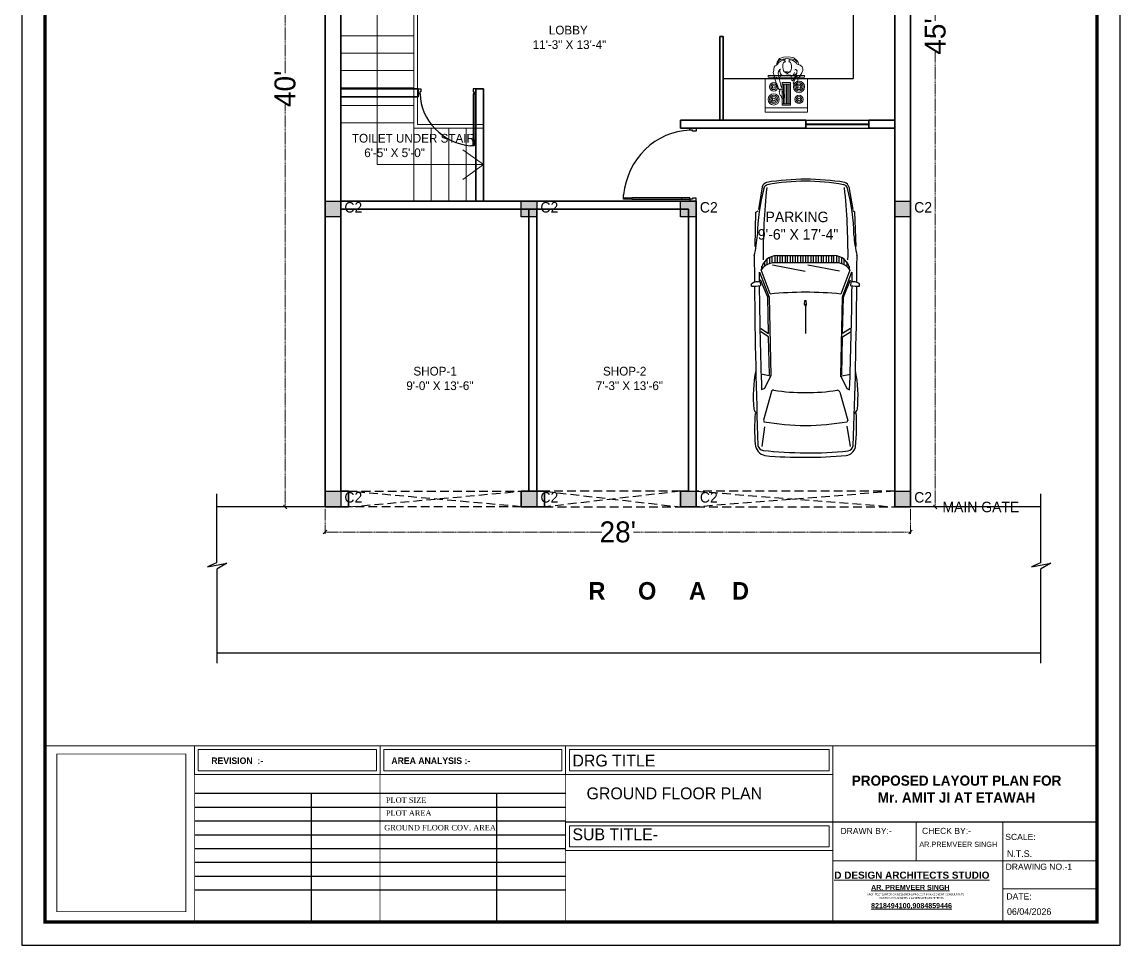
# Model space of a CAD drawing. Header units: millimetres. Extents: x -6808 to 215771, y -89660 to -16303.
# Drawn here: x 93281 to 93911, y -54573 to -54043 of the extents above; entities that cross this region are included whole.
import ezdxf

# ---------------------------------------------------------------- set-up
doc = ezdxf.new("R2010")
doc.units = ezdxf.units.MM
doc.header["$PDMODE"] = 35
doc.linetypes.add('ACAD_ISO10W100', pattern=[18, 12, -3, 0, -3])
doc.linetypes.add('DASHED', pattern=[0.75, 0.5, -0.25])
doc.layers.get('0').update_dxf_attribs({"color": 8})
for name, color, linetype, lineweight in [('_Furniture', 253, 'Continuous', 18), ('col.center', 5, 'ACAD_ISO10W100', 15), ('column', 5, 'Continuous', 30), ('dim2', 6, 'Continuous', 20), ('FIXture', 132, 'Continuous', 13), ('FORMAT LAAYER', 250, 'Continuous', 13), ('FURNITURE 2', 33, 'Continuous', 25), ('furnitures', 12, 'Continuous', 13), ('STAIR', 252, 'Continuous', 15), ('text', 7, 'Continuous', 25), ('wall', 7, 'Continuous', 35)]:
    doc.layers.add(name, color=color, linetype=linetype, lineweight=lineweight)
for name, color, linetype in [('CAR', 252, 'Continuous'), ('FORMAT', 7, 'Continuous'), ('NET 01', 8, 'Continuous'), ('WIN', 5, 'Continuous')]:
    doc.layers.add(name, color=color, linetype=linetype)
doc.styles.add('cdim', font='arial.ttf')
doc.styles.add('HYPERMARTBORA0$0$SANSSERIFBOLD', font='sasb____.pfb', dxfattribs={"height": 0.2})
doc.styles.add('SAJ', font='eurr____.ttf')
doc.styles.add('working', font='swissl.ttf')
doc.dimstyles.new('SAJ', dxfattribs={"dimtxt": 5, "dimasz": 2, "dimexe": 1, "dimexo": 1, "dimgap": 0.09375, "dimtad": 0, "dimdec": 1, "dimzin": 0, "dimdsep": 46, "dimlunit": 4, "dimtxsty": 'SAJ', "dimblk": 'OBLIQUE', "dimcen": 0.125, "dimdle": 0.375, "dimadec": 0, "dimazin": 0, "dimtfac": 1, "dimtdec": 1, "dimtofl": 0, "dimtmove": 0, "dimatfit": 3, "dimldrblk": 'OBLIQUE', "dimfxl": 1, "dimtolj": 1, "dimtzin": 0, "dimlwd": 5, "dimlwe": 5, "dimarcsym": 1})

# ---------------------------------------------------------------- blocks, each defined once
blk = doc.blocks.new('_Oblique')
at = {"color": 0, "linetype": 'ByBlock', "lineweight": -2}
blk.add_line((-0.5, -0.5), (0.5, 0.5), dxfattribs=at)
blk = doc.blocks.new('*D2164')
at = {"layer": 'Defpoints', "color": 0, "transparency": 16777216}
for p in [(93454.59, -53841.1), (93431.66, -54321.1), (93454.59, -54321.1)]:
    blk.add_point(p, dxfattribs=at)
at = {"layer": 'dim2', "color": 0, "linetype": 'DASHED', "lineweight": 5, "transparency": 16777216}
for p, q in [((93453.59, -53841.1), (93430.66, -53841.1)), ((93431.66, -53840.72), (93431.66, -54072.13)), ((93431.66, -54321.47), (93431.66, -54090.07)), ((93453.59, -54321.1), (93430.66, -54321.1))]:
    blk.add_line(p, q, dxfattribs=at)
at = {"layer": 'dim2', "color": 0, "lineweight": 5, "transparency": 16777216, "xscale": 2, "yscale": 2, "zscale": 2}
for p, rotation in [((93431.66, -53841.1), 90), ((93431.66, -54321.1), 270)]:
    blk.add_blockref('_Oblique', p, dxfattribs=dict(at, rotation=rotation))
at = {"layer": 'dim2', "color": 0, "transparency": 16777216, "insert": (93431.66, -54081.1), "char_height": 12, "attachment_point": 5, "rotation": 90, "style": 'SAJ'}
blk.add_mtext("\\A1;40'", dxfattribs=at)
blk = doc.blocks.new('*D2162')
at = {"layer": 'Defpoints', "color": 0, "transparency": 16777216}
for p in [(93790.59, -53781.1), (93804.78, -53781.1), (93790.59, -54321.1)]:
    blk.add_point(p, dxfattribs=at)
at = {"layer": 'dim2', "color": 0, "linetype": 'DASHED', "lineweight": 5, "transparency": 16777216}
for p, q in [((93791.59, -53781.1), (93805.78, -53781.1)), ((93804.78, -53780.72), (93804.78, -54042.13)), ((93804.78, -54321.47), (93804.78, -54060.07)), ((93791.59, -54321.1), (93805.78, -54321.1))]:
    blk.add_line(p, q, dxfattribs=at)
at = {"layer": 'dim2', "color": 0, "lineweight": 5, "transparency": 16777216, "xscale": 2, "yscale": 2, "zscale": 2}
for p, rotation in [((93804.78, -53781.1), 90), ((93804.78, -54321.1), 270)]:
    blk.add_blockref('_Oblique', p, dxfattribs=dict(at, rotation=rotation))
at = {"layer": 'dim2', "color": 0, "transparency": 16777216, "insert": (93804.78, -54051.1), "char_height": 12, "attachment_point": 5, "rotation": 90, "style": 'SAJ'}
blk.add_mtext("\\A1;45'", dxfattribs=at)
blk = doc.blocks.new('QEWFWE')
at = {"layer": 'NET 01'}
for p, q in [((238503.45, 15011.85), (238503.45, 15015.77)), ((238503.45, 15015.77), (238505.41, 15015.77)), ((238503.98, 15015.77), (238503.98, 15011.85)), ((238503.98, 15011.85), (238503.45, 15011.85)), ((238503.45, 15011.85), (238503.45, 14988.32)), ((238503.98, 14988.32), (238503.98, 15011.85)), ((238503.45, 14988.32), (238503.45, 14984.4)), ((238503.98, 14988.32), (238503.45, 14988.32)), ((238503.98, 14984.4), (238503.98, 14988.32)), ((238503.45, 14984.4), (238503.98, 14984.4))]:
    blk.add_line(p, q, dxfattribs=at)
for points in [[(238503.45, 14984.4), (238502.4, 14984.4), (238502.4, 14981.4), (238503.9, 14981.4), (238503.9, 14982.9), (238503.9, 14983.2), (238503.45, 14983.2)], [(238536.02, 14984.4), (238537.07, 14984.4), (238537.07, 14981.4), (238535.57, 14981.4), (238535.57, 14982.9), (238535.57, 14983.2), (238536.02, 14983.2)]]:
    blk.add_lwpolyline(points, close=True, dxfattribs=at)
blk.add_ellipse((238504.18, 14985.62), major_axis=(-29.27, 13.54), ratio=0.925766, start_param=-2.718612, end_param=-1.204625, dxfattribs=at)
blk = doc.blocks.new('A$C35EA12FA')
at = {"layer": 'furnitures', "ltscale": 1.4}
for p, q in [((1.77, 17.83), (1.05, 17.51)), ((2, 19.51), (1.64, 17.65)), ((2.45, 18.51), (1.77, 17.83)), ((3.32, 21.47), (2, 19.51)), ((2, 18.33), (2.36, 19.38)), ((2.36, 19.38), (2.77, 20.24)), ((2.59, 18.92), (2.45, 18.51)), ((3.23, 19.47), (2.59, 18.92)), ((2.77, 20.24), (3.86, 20.88)), ((4.18, 20.24), (3.23, 19.47)), ((5.45, 22.2), (3.32, 21.47)), ((3.86, 20.88), (5.27, 21.01)), ((5.18, 20.56), (4.18, 20.24)), ((5.18, 18.37), (5.14, 16.92)), ((6.23, 20.47), (5.18, 20.56)), ((5.45, 19.1), (5.18, 18.37)), ((5.27, 21.01), (6.32, 21.15)), ((8.32, 22.29), (5.45, 22.2)), ((6, 19.6), (5.45, 19.1)), ((6.59, 19.74), (6, 19.6)), ((6.32, 21.01), (6.27, 20.38)), ((6.27, 20.38), (6.32, 19.92)), ((6.59, 21.47), (6.32, 21.01)), ((6.32, 19.92), (6.59, 19.74)), ((7.27, 21.69), (6.59, 21.47)), ((7.82, 21.51), (7.27, 21.69)), ((8.36, 21.24), (7.82, 21.51)), ((11, 21.88), (8.32, 22.29)), ((8.54, 20.83), (8.36, 21.24)), ((8.36, 19.74), (8.45, 19.88)), ((8.73, 19.65), (8.36, 19.74)), ((8.45, 19.88), (8.59, 20.42)), ((8.59, 20.42), (8.54, 20.83)), ((8.63, 21.19), (10.36, 21.01)), ((9.27, 20.65), (8.73, 20.51)), ((9.13, 19.33), (8.73, 19.65)), ((9.63, 18.6), (9.13, 19.33)), ((10.54, 20.33), (9.27, 20.65)), ((9.77, 17.37), (9.63, 18.6)), ((10.36, 21.01), (11.95, 20.6)), ((11.41, 19.92), (10.54, 20.33)), ((12.81, 20.28), (11, 21.88)), ((12.18, 19.19), (11.41, 19.92)), ((11.95, 20.6), (12.72, 19.6)), ((12.5, 18.65), (12.18, 19.19)), ((13.27, 18.28), (12.5, 18.65)), ((13.27, 19.28), (12.81, 20.28)), ((13.5, 18.15), (13.27, 19.28)), ((14.31, 17.87), (13.27, 18.28)), ((15.45, 17.06), (14.31, 17.87)), ((0.27, 15.05), (0, 13.92)), ((0, 13.92), (0.41, 12.19)), ((0.55, 16.83), (0.23, 15.87)), ((0.23, 15.87), (0.27, 15.05)), ((0.41, 12.19), (1.82, 6.87)), ((1.05, 17.51), (0.55, 16.83)), ((2.68, 13.55), (2.77, 14.55)), ((2.82, 12.46), (2.68, 13.55)), ((2.77, 14.55), (3.14, 15.1)), ((3.09, 10.82), (2.82, 12.46)), ((3.14, 15.1), (3.54, 15.6)), ((3.86, 12.05), (3.45, 11.28)), ((3.91, 15.74), (3.5, 15.33)), ((3.5, 15.33), (3.5, 14.46)), ((3.5, 14.46), (3.91, 13.28)), ((3.54, 15.6), (3.91, 15.74)), ((4.04, 12.83), (3.86, 12.05)), ((3.91, 13.28), (4.64, 12.46)), ((4.64, 12.46), (5.41, 12.33)), ((5.14, 16.92), (5.36, 15.6)), ((5.36, 15.6), (5.63, 14.51)), ((5.41, 12.33), (8.36, 12.69)), ((5.63, 14.51), (6.13, 14.05)), ((5.82, 14.55), (5.68, 14.92)), ((6.41, 14.37), (5.82, 14.55)), ((6.13, 14.05), (6.68, 13.83)), ((6.95, 14.24), (6.41, 14.37)), ((6.68, 13.83), (7.13, 13.78)), ((7.59, 14.24), (6.95, 14.24)), ((7.13, 13.78), (7.27, 13.51)), ((7.27, 13.51), (7.5, 13.28)), ((7.5, 13.28), (7.73, 13.51)), ((8.09, 14.19), (7.59, 14.24)), ((7.73, 13.51), (8, 13.78)), ((8, 13.78), (8.36, 13.96)), ((8.68, 14.33), (8.09, 14.19)), ((8.28, 12.7), (10.5, 12.37)), ((8.36, 13.96), (9.09, 14.19)), ((9.22, 14.6), (8.68, 14.33)), ((9.09, 14.19), (9.41, 14.83)), ((9.41, 14.83), (9.77, 16.19)), ((9.59, 11.19), (9.54, 12.14)), ((9.77, 16.19), (9.77, 17.37)), ((10.5, 12.37), (11, 13.05)), ((11, 13.05), (11.41, 13.96)), ((11, 12.83), (12.04, 13.05)), ((11.63, 12.87), (11.45, 11.01)), ((11.5, 15.24), (11.72, 15.55)), ((11.72, 15.55), (12.18, 15.6)), ((12.5, 13.05), (12, 11.87)), ((12, 11.87), (12.13, 11.42)), ((12.04, 13.05), (12.5, 13.37)), ((12.13, 11.83), (12.59, 11.83)), ((12.18, 15.6), (12.45, 15.15)), ((12.45, 15.15), (12.81, 14.78)), ((12.54, 13.51), (12.5, 13.05)), ((12.63, 14.1), (12.54, 13.51)), ((12.59, 11.83), (13.09, 11.64)), ((12.81, 14.78), (12.63, 14.1)), ((13.62, 11.17), (15.36, 13.78)), ((15.36, 13.78), (15.77, 14.96)), ((15.81, 15.87), (15.45, 17.06)), ((15.77, 14.96), (15.81, 15.87)), ((1.82, 6.87), (2.86, 5.46)), ((4.04, 7.23), (3.09, 10.82)), ((3.45, 11.28), (3.23, 11.01)), ((4.18, 6.32), (4.04, 7.23)), ((4.86, 4.82), (4.18, 6.32)), ((9.95, 9.92), (9.59, 11.19)), ((10.27, 9.51), (9.95, 9.92)), ((10.72, 9.82), (10.27, 9.51)), ((11.45, 10), (10.67, 8.41)), ((10.67, 8.41), (10.72, 8.18)), ((11.45, 10.01), (10.68, 8.41)), ((10.68, 8.41), (10.72, 8.19)), ((11.45, 11.01), (10.72, 9.82)), ((10.72, 8.18), (11.13, 8.41)), ((10.72, 8.19), (11.13, 8.41)), ((11.13, 8.41), (10.86, 7.87)), ((11.13, 8.41), (10.86, 7.87)), ((10.86, 7.87), (10.95, 7.64)), ((10.86, 7.87), (10.95, 7.64)), ((10.95, 7.64), (11.27, 7.78)), ((10.95, 7.64), (11.27, 7.77)), ((11.27, 7.78), (11.04, 7.19)), ((11.27, 7.77), (11.04, 7.18)), ((11.04, 7.18), (11.27, 7.05)), ((11.27, 7.05), (11.49, 7.14)), ((12.13, 11.42), (11.45, 10.01)), ((11.49, 7.14), (11.54, 6.96)), ((11.54, 6.96), (11.86, 7)), ((12.26, 8), (11.83, 7)), ((12.27, 8.05), (12.22, 7.55)), ((12.22, 7.55), (12.45, 7.69)), ((12.45, 7.69), (12.68, 8)), ((12.68, 8), (12.81, 8.64)), ((12.81, 8.64), (13.09, 9.6)), ((13.09, 11.64), (13.45, 11.46)), ((13.09, 10.42), (13.18, 11.05)), ((13.09, 9.6), (13.09, 10.42)), ((13.18, 11.05), (13.68, 11.19)), ((2.86, 5.46), (3.18, 4.82)), ((3.18, 4.82), (3.45, 4.59)), ((3.5, 4.14), (3.23, 3.55)), ((3.23, 3.55), (3.5, 2.14)), ((3.45, 4.59), (3.5, 4.14)), ((3.5, 2.14), (3.91, 1.41)), ((3.54, 4.64), (3.86, 4.96)), ((3.86, 4.96), (4.5, 4.91)), ((3.91, 1.41), (4, 1.68)), ((4, 1.68), (4.54, 0.18)), ((4.5, 4.91), (4.64, 4.73)), ((4.54, 0.18), (4.73, 0.14)), ((4.73, 4.28), (4.82, 4.46)), ((5.36, 3), (4.73, 4.28)), ((4.73, 0.14), (4.82, 0.32)), ((4.82, 4.46), (4.86, 4.82)), ((4.82, 0.32), (5.09, 0)), ((5.09, 0), (5.45, 0)), ((5.63, 2.09), (5.36, 3)), ((5.45, 0.36), (5.73, 0.36)), ((5.45, 0), (5.45, 0.36)), ((6.04, 0.91), (5.63, 2.09)), ((5.73, 0.68), (6.04, 0.91)), ((5.73, 0.36), (5.73, 0.68))]:
    blk.add_line(p, q, dxfattribs=at)
blk = doc.blocks.new('A$C59C60163')
at = {"layer": 'FIXture'}
for p, q in [((62, 0), (62, 617)), ((494, 494), (514, 494)), ((123, 247), (123, 370)), ((411, 350), (123, 350)), ((123, 329), (411, 329)), ((411, 370), (411, 247)), ((514, 453), (494, 453)), ((411, 309), (123, 309)), ((123, 288), (411, 288)), ((411, 267), (123, 267)), ((514, 165), (494, 165)), ((494, 123), (514, 123))]:
    blk.add_line(p, q, dxfattribs=at)
for points in [[(494, 0), (0, 0), (0, 617), (494, 617)], [(535, 41), (514, 41), (514, 576), (535, 576)], [(432, 247), (103, 247), (103, 370), (432, 370)]]:
    blk.add_lwpolyline(points, close=True, dxfattribs=at)
for centre, radius in [((185, 494), 61.7), ((185, 494), 41.1), ((185, 494), 20.6), ((370, 494), 82.3), ((370, 494), 61.7), ((370, 494), 41.1), ((370, 494), 20.6), ((185, 123), 82.3), ((185, 123), 61.7), ((185, 123), 41.1), ((370, 123), 61.7), ((370, 123), 41.1), ((185, 123), 20.6), ((370, 123), 20.6)]:
    blk.add_circle(centre, radius, dxfattribs=at)
blk = doc.blocks.new('A$C22B204D2')
at = {"layer": '_Furniture', "color": 2, "xscale": 1.071547591360284, "yscale": 1.071547591360284, "zscale": 1.071547591360284}
blk.add_blockref('A$C35EA12FA', (4.57, 9.37), dxfattribs=at)
at = {"layer": 'FIXture', "xscale": -0.0391304348595441, "yscale": 0.0391304348595441, "zscale": 0.0391304348595441, "rotation": 270}
blk.add_blockref('A$C59C60163', (0, 1.61), dxfattribs=at)
blk = doc.blocks.new('*D2167')
at = {"layer": 'Defpoints', "color": 0, "transparency": 16777216}
for p in [(93454.59, -54321.1), (93790.59, -54321.1), (93790.59, -54335.49)]:
    blk.add_point(p, dxfattribs=at)
at = {"layer": 'dim2', "color": 0, "linetype": 'DASHED', "lineweight": 5, "transparency": 16777216}
for p, q in [((93454.59, -54322.1), (93454.59, -54336.49)), ((93790.59, -54322.1), (93790.59, -54336.49)), ((93454.22, -54335.49), (93613.49, -54335.49)), ((93790.97, -54335.49), (93631.69, -54335.49))]:
    blk.add_line(p, q, dxfattribs=at)
at = {"layer": 'dim2', "color": 0, "lineweight": 5, "transparency": 16777216, "xscale": 2, "yscale": 2, "zscale": 2, "rotation": 180}
blk.add_blockref('_Oblique', (93454.59, -54335.49), dxfattribs=at)
at = {"layer": 'dim2', "color": 0, "lineweight": 5, "transparency": 16777216, "xscale": 2, "yscale": 2, "zscale": 2}
blk.add_blockref('_Oblique', (93790.59, -54335.49), dxfattribs=at)
at = {"layer": 'dim2', "color": 0, "transparency": 16777216, "insert": (93622.59, -54335.49), "char_height": 12, "attachment_point": 5, "style": 'SAJ'}
blk.add_mtext("\\A1;28'", dxfattribs=at)
blk = doc.blocks.new('C222')
at = {"layer": 'column'}
blk.add_hatch(color=256, dxfattribs=at).paths.add_polyline_path([(93213.15, -54727.01), (93213.15, -54718.01), (93204.15, -54718.01), (93204.15, -54727.01)])
for p, q in [((93204.15, -54727.01), (93204.15, -54718.01)), ((93204.15, -54718.01), (93213.15, -54718.01)), ((93213.15, -54718.01), (93213.15, -54727.01)), ((93213.15, -54727.01), (93204.15, -54727.01))]:
    blk.add_line(p, q, dxfattribs=at)
blk = doc.blocks.new('ALFA-P')
for p, q in [((1.501, 0.831), (1.466, 0.832)), ((0.051, 0.677), (0.379, 0.733)), ((0.421, 0.765), (0.398, 0.733)), ((0.922, 0.782), (0.421, 0.765)), ((1.054, 0.795), (1.05, 0.795)), ((1.142, 0.646), (1.211, 0.646)), ((1.245, 0.684), (1.208, 0.684)), ((1.611, 0.562), (1.26, 0.693)), ((1.295, 0.716), (1.659, 0.578)), ((1.658, 0.598), (1.405, 0.702)), ((1.439, 0.705), (1.49, 0.7)), ((2.117, 0.698), (2.191, 0.585)), ((2.236, 0.585), (2.166, 0.698)), ((2.809, 0.552), (2.782, 0.698)), ((2.801, 0.554), (2.99, 0.646)), ((2.989, 0.646), (3.012, 0.687)), ((3.044, 0.547), (3.455, 0.659)), ((3.538, 0.646), (3.838, 0.693)), ((1.055, 0.496), (1.156, 0.496)), ((1.161, 0.534), (1.064, 0.534)), ((1.08, 0.571), (1.171, 0.571)), ((1.187, 0.609), (1.104, 0.609)), ((1.187, 0.076), (1.276, 0.539)), ((2.191, 0.585), (1.658, 0.598)), ((1.659, 0.578), (2.801, 0.554)), ((2.789, 0.573), (2.236, 0.585)), ((1.053, -0.37), (1.053, 0.459)), ((1.156, 0.459), (1.053, 0.459)), ((1.053, 0.421), (1.156, 0.421)), ((1.156, 0.384), (1.053, 0.384)), ((1.053, 0.346), (1.156, 0.346)), ((1.156, -0.37), (1.156, 0.459)), ((1.156, 0.309), (1.053, 0.309)), ((1.053, 0.271), (1.156, 0.271)), ((1.156, 0.234), (1.053, 0.234)), ((1.053, 0.196), (1.156, 0.196)), ((1.156, 0.159), (1.053, 0.159)), ((1.053, 0.121), (1.156, 0.121)), ((1.156, 0.084), (1.053, 0.084)), ((1.053, 0.046), (1.156, 0.046)), ((1.156, 0.009), (1.053, 0.009)), ((1.187, -0.435), (1.281, 0.039)), ((1.765, 0.059), (1.708, 0.052)), ((1.708, 0.037), (1.708, 0.052)), ((1.765, 0.03), (1.708, 0.037)), ((1.775, 0.052), (1.765, 0.059)), ((1.775, 0.036), (1.765, 0.03)), ((1.766, 0.03), (1.766, 0.058)), ((1.77, 0.048), (1.787, 0.048)), ((1.77, 0.04), (1.787, 0.04)), ((1.775, 0.048), (1.775, 0.052)), ((1.775, 0.036), (1.775, 0.04)), ((1.787, 0.048), (1.804, 0.044)), ((1.787, 0.04), (1.804, 0.044)), ((1.804, 0.044), (2.189, 0.044)), ((1.053, -0.029), (1.156, -0.029)), ((1.156, -0.066), (1.053, -0.066)), ((1.053, -0.104), (1.156, -0.104)), ((1.156, -0.141), (1.053, -0.141)), ((1.053, -0.179), (1.156, -0.179)), ((1.156, -0.216), (1.053, -0.216)), ((1.053, -0.254), (1.156, -0.254)), ((1.156, -0.291), (1.053, -0.291)), ((1.053, -0.329), (1.156, -0.329)), ((1.156, -0.366), (1.053, -0.366)), ((1.055, -0.404), (1.156, -0.404)), ((1.161, -0.441), (1.064, -0.441)), ((1.08, -0.479), (1.171, -0.479)), ((1.611, -0.473), (1.26, -0.604)), ((1.659, -0.486), (2.801, -0.461)), ((2.809, -0.459), (2.782, -0.606)), ((2.801, -0.461), (2.99, -0.554)), ((3.033, -0.451), (3.453, -0.566)), ((0.049, -0.586), (0.383, -0.64)), ((1.187, -0.516), (1.104, -0.516)), ((1.142, -0.554), (1.211, -0.554)), ((1.245, -0.591), (1.208, -0.591)), ((1.295, -0.624), (1.659, -0.486)), ((1.658, -0.505), (1.405, -0.61)), ((1.439, -0.616), (1.49, -0.612)), ((2.191, -0.493), (1.658, -0.505)), ((2.117, -0.606), (2.191, -0.493)), ((2.236, -0.493), (2.166, -0.606)), ((2.789, -0.48), (2.236, -0.493)), ((2.989, -0.553), (3.012, -0.595)), ((3.547, -0.554), (3.838, -0.591)), ((0.421, -0.682), (0.398, -0.645)), ((0.922, -0.688), (0.421, -0.682)), ((1.501, -0.743), (1.466, -0.743))]:
    blk.add_line(p, q)
blk.add_lwpolyline([(1.77, 0.048, 0.135264), (1.769, 0.048, 0.106902), (1.768, 0.047, 0.081911), (1.768, 0.046, 0.07014), (1.768, 0.044, 0.07014), (1.768, 0.043, 0.081911), (1.768, 0.042, 0.106902), (1.769, 0.041, 0.135264), (1.77, 0.04, 0.135264)], format="xyb")
at = {"const_width": 0.00157}
blk.add_lwpolyline([(2.189, 0.044, 1), (2.188, 0.044, 1)], format="xyb", close=True, dxfattribs=at)
for centre, radius, start, end in [((1.583, 0.741), 0.149, 145.9309, 193.8445), ((1.514, 0.784), 0.068, 134.8266, 142.9949), ((0.774, 0.825), 0.726, 350.1467, 0.5405), ((3.104, -1.099), 1.909, 84.2866, 101.4253), ((0.086, 0.575), 0.109, 108.9654, 157.7189), ((0.087, 0.589), 0.0687, 102.3165, 172.6202), ((1.022, -8.34), 9.004, 89.3963, 96.1219), ((0.794, -2.08), 2.83, 90.8303, 104.7581), ((0.644, 2.435), 1.69, 273.7251, 283.9002), ((1.288, 0.459), 0.235, 96.9706, 180), ((0.703, -88.577), 89.373, 89.52503, 89.7751), ((1.427, 0.479), 0.271, 128.1315, 184.3504), ((0.934, -56.277), 57.002, 89.4957, 89.6397), ((0.934, -56.277), 57.002, 87.9149, 89.4373), ((0.703, -88.577), 89.373, 87.99733, 89.48898), ((3.269, 0.711), 0.0928, 31.1037, 74.3748), ((3.518, -2.656), 3.444, 84.627, 92.961), ((3.448, 0.618), 0.0417, 52.5085, 81.0554), ((0.134, 0.045), 3.395, 349.695, 10.305), ((3.799, 0.638), 0.106, 15.9545, 75.1491), ((3.801, 0.61), 0.169, 8.8601, 76.0341), ((-2.205, 0.087), 6.134, 353.8067, 5.429), ((3.477, 0.047), 3.537, 170.7624, 189.2376), ((3.018, 0.045), 3.049, 169.5804, 190.4804), ((6.651, 0.044), 5.064, 174.1622, 185.8378), ((1.61, 0.559), 0.00255, 10.1904, 76.0607), ((3.055, 0.509), 0.0388, 106.5918, 183.3613), ((-0.143, 0.045), 3.193, 351.679, 8.321), ((-2.824, 0.038), 6.818, 355.0765, 5.0418), ((1.288, -0.37), 0.235, 180, 263.0294), ((1.427, -0.391), 0.271, 175.6496, 231.8685), ((1.61, -0.47), 0.00255, 283.9393, 349.8096), ((3.042, -0.425), 0.0275, 161.9399, 248.0871), ((0.08, -0.492), 0.0989, 198.2367, 251.7095), ((0.093, -0.492), 0.0748, 186.407, 260.5783), ((1.022, 8.432), 9.004, 263.8781, 270.6037), ((0.794, 2.173), 2.83, 255.2872, 269.1697), ((0.934, 56.369), 57.002, 270.3603, 270.5047), ((1.583, -0.652), 0.149, 166.1555, 214.0691), ((0.774, -0.736), 0.726, 359.4595, 9.8533), ((0.934, 56.369), 57.002, 270.5622, 272.0851), ((3.456, -0.54), 0.0259, 261.842, 317.0719), ((3.785, -0.501), 0.189, 275.3376, 346.1066), ((3.803, -0.56), 0.0908, 281.9071, 350.7156), ((0.644, -2.343), 1.69, 75.9638, 86.2749), ((0.703, 88.67), 89.373, 270.2249, 270.47417), ((1.514, -0.695), 0.068, 217.0051, 225.1734), ((0.703, 88.67), 89.373, 270.51092, 271.99998), ((3.104, 1.191), 1.909, 258.5747, 275.7134), ((3.269, -0.618), 0.0928, 285.6252, 328.8963), ((3.577, 2.373), 3.071, 265.8615, 274.2164)]:
    blk.add_arc(centre, radius, start, end)

msp = doc.modelspace()

# ---------------------------------------------------------------- linework, layer by layer
for p in [(93757.592, -53985.135), (93683.092, -54075.135)]:
    msp.add_line(p, (93757.592, -54075.135))
at = {"linetype": 'DASHED', "ltscale": 10}
for p, q in [((93468.092, -54321.1), (93567.092, -54312.1)), ((93567.092, -54320.965), (93468.092, -54312.1)), ((93468.092, -54312.1), (93567.092, -54312.1)), ((93580.592, -54312.1), (93658.592, -54321.1)), ((93658.592, -54312.1), (93580.592, -54321.1)), ((93658.592, -54312.1), (93580.592, -54312.1)), ((93667.592, -54312.1), (93781.592, -54321.1)), ((93781.592, -54312.1), (93667.592, -54321.1)), ((93781.592, -54312.1), (93667.592, -54312.1)), ((93567.092, -54320.965), (93468.092, -54321.1)), ((93580.592, -54321.1), (93658.592, -54321.1)), ((93667.592, -54321.1), (93781.592, -54321.1))]:
    msp.add_line(p, q, dxfattribs=at)
for points in [[(93392.389, -54313.583), (93392.389, -54353.141), (93387.215, -54355.537), (93398.251, -54353.351), (93392.42, -54356.807), (93392.42, -54410.724)], [(93865.202, -54313.583), (93865.202, -54353.141), (93860.028, -54355.537), (93871.064, -54353.351), (93865.234, -54356.807), (93865.234, -54410.724)]]:
    msp.add_lwpolyline(points)
at = {"lineweight": 30}
for points in [[(93463.592, -54321.1), (93392.389, -54321.1)], [(93865.202, -54321.1), (93789.581, -54321.1)], [(93865.234, -54405.1), (93392.42, -54405.1)]]:
    msp.add_lwpolyline(points, dxfattribs=at)
at = {"layer": 'FORMAT', "lineweight": 18}
for p, q in [((93486.16, -54458.242), (93486.16, -54474.597)), ((93592.68, -54474.597), (93592.68, -54458.242))]:
    msp.add_line(p, q, dxfattribs=at)
at = {"layer": 'FORMAT', "linetype": 'ByBlock'}
for p, q in [((93380.064, -54485.46), (93592.68, -54485.46)), ((93380.064, -54493.384), (93592.68, -54493.384)), ((93380.064, -54501.307), (93592.68, -54501.307)), ((93380.064, -54509.231), (93592.68, -54509.231)), ((93380.064, -54517.154), (93592.68, -54517.154)), ((93380.064, -54525.077), (93592.68, -54525.077)), ((93380.064, -54533.001), (93592.68, -54533.001)), ((93380.064, -54540.924), (93592.68, -54540.924))]:
    msp.add_line(p, q, dxfattribs=at)
at = {"layer": 'FORMAT'}
for p, q in [((93446.916, -54559.297), (93446.916, -54485.46)), ((93553.224, -54559.297), (93553.224, -54485.46))]:
    msp.add_line(p, q, dxfattribs=at)
at = {"layer": 'FORMAT', "ltscale": 2}
msp.add_line((93592.68, -54501.937), (93897.566, -54501.937), dxfattribs=at)
at = {"layer": 'FORMAT', "lineweight": 13, "ltscale": 20}
for p, q in [((93793.893, -54501.937), (93793.893, -54524.163)), ((93843.533, -54540.388), (93897.566, -54540.388))]:
    msp.add_line(p, q, dxfattribs=at)
at = {"layer": 'FORMAT', "color": 0}
msp.add_lwpolyline([(93280.663, -53677.725), (93280.663, -54572.561), (93910.829, -54572.561), (93910.829, -53677.725)], close=True, dxfattribs=at)
msp.add_lwpolyline([(93280.663, -53677.725), (93280.663, -54572.561), (93910.829, -54572.561), (93910.829, -53677.725)], close=True, dxfattribs=at)
at = {"layer": 'FORMAT', "color": 0, "const_width": 1.848}
msp.add_lwpolyline([(93293.927, -53690.988), (93293.927, -54559.297), (93897.566, -54559.297), (93897.566, -53690.988)], close=True, dxfattribs=at)
msp.add_lwpolyline([(93293.927, -53690.988), (93293.927, -54559.297), (93897.566, -54559.297), (93897.566, -53690.988)], close=True, dxfattribs=at)
at = {"layer": 'FORMAT', "ltscale": 2, "const_width": 0.461}
for points in [[(93379.639, -54458.242), (93379.639, -54559.297), (93293.927, -54559.297), (93293.927, -54458.242), (93897.566, -54458.242)], [(93486.16, -54559.297), (93486.16, -54458.242)], [(93592.68, -54559.297), (93592.68, -54458.242)]]:
    msp.add_lwpolyline(points, dxfattribs=at)
at = {"layer": 'FORMAT', "lineweight": 18}
for points in [[(93745.979, -54474.597), (93379.639, -54474.597), (93379.639, -54458.242), (93745.979, -54458.242)], [(93745.979, -54458.242), (93745.979, -54474.597)]]:
    msp.add_lwpolyline(points, dxfattribs=at)
at = {"layer": 'FORMAT', "const_width": 0.461}
msp.add_lwpolyline([(93745.979, -54559.297), (93745.979, -54458.242)], dxfattribs=at)
at = {"layer": 'FORMAT', "ltscale": 2, "const_width": 0.496}
msp.add_lwpolyline([(93300.682, -54462.917), (93374.66, -54462.917), (93374.66, -54553.389), (93300.682, -54553.389)], close=True, dxfattribs=at)
at = {"layer": 'FORMAT', "lineweight": 18}
for points in [[(93381.751, -54460.354), (93484.047, -54460.354), (93484.047, -54472.485), (93381.751, -54472.485)], [(93488.272, -54460.354), (93590.568, -54460.354), (93590.568, -54472.485), (93488.272, -54472.485)], [(93594.793, -54460.354), (93743.867, -54460.354), (93743.867, -54472.485), (93594.793, -54472.485)], [(93592.68, -54501.937), (93745.979, -54501.937), (93745.979, -54518.292), (93592.68, -54518.292)], [(93594.793, -54504.049), (93743.867, -54504.049), (93743.867, -54516.18), (93594.793, -54516.18)]]:
    msp.add_lwpolyline(points, close=True, dxfattribs=at)
at = {"layer": 'FORMAT', "color": 0, "lineweight": 13}
for points in [[(93843.533, -54559.297), (93843.533, -54501.937)], [(93745.979, -54524.163), (93897.566, -54524.163)]]:
    msp.add_lwpolyline(points, dxfattribs=at)
at = {"layer": 'STAIR'}
for p, q in [((93505.592, -54103.635), (93505.592, -54027.135)), ((93507.592, -54101.635), (93507.592, -54029.135)), ((93505.592, -54050.635), (93463.592, -54050.635)), ((93505.592, -54060.635), (93463.592, -54060.635)), ((93505.592, -54070.635), (93463.592, -54070.635)), ((93505.592, -54080.635), (93463.592, -54080.635)), ((93505.592, -54090.635), (93463.592, -54090.635)), ((93505.592, -54100.635), (93463.592, -54100.635)), ((93505.592, -54145.635), (93505.592, -54103.635)), ((93545.592, -54103.635), (93505.592, -54103.635)), ((93545.592, -54101.635), (93507.592, -54101.635)), ((93515.592, -54145.635), (93515.592, -54103.635)), ((93525.592, -54145.635), (93525.592, -54103.635)), ((93535.592, -54145.635), (93535.592, -54103.635)), ((93545.592, -54103.635), (93545.592, -54101.635)), ((93545.592, -54145.635), (93545.592, -54103.635))]:
    msp.add_line(p, q, dxfattribs=at)
at = {"layer": 'wall'}
for p, q in [((93790.592, -54321.1), (93790.592, -53781.1)), ((93781.592, -54321.1), (93781.592, -53791.849)), ((93454.592, -54321.1), (93454.592, -53841.1)), ((93463.592, -54312.1), (93463.592, -53848.635)), ((93681.092, -54099.135), (93681.092, -54051.135)), ((93681.092, -54051.135), (93683.092, -54051.135)), ((93683.092, -54099.135), (93683.092, -54051.135)), ((93463.592, -54081.135), (93508.092, -54081.135)), ((93463.592, -54085.635), (93508.092, -54085.635)), ((93508.092, -54081.135), (93508.092, -54085.635)), ((93541.092, -54145.635), (93541.092, -54081.135)), ((93541.092, -54081.135), (93545.592, -54081.135)), ((93545.592, -54145.635), (93545.592, -54081.135)), ((93658.592, -54099.135), (93730.592, -54099.135)), ((93658.592, -54099.135), (93658.592, -54103.635)), ((93730.592, -54103.635), (93730.592, -54099.135)), ((93766.592, -54099.135), (93781.592, -54099.135)), ((93766.592, -54103.635), (93766.592, -54099.135)), ((93658.592, -54103.635), (93730.592, -54103.635)), ((93766.592, -54103.635), (93781.592, -54103.635)), ((93463.592, -54145.635), (93667.592, -54145.635)), ((93463.592, -54150.135), (93663.092, -54150.135)), ((93571.592, -54312.1), (93571.592, -54150.135)), ((93576.092, -54312.1), (93576.092, -54150.135)), ((93663.092, -54312.1), (93663.092, -54150.135)), ((93667.592, -54312.1), (93667.592, -54145.635)), ((93463.592, -54312.1), (93468.092, -54312.1)), ((93468.092, -54312.1), (93468.092, -54321.1)), ((93567.092, -54312.1), (93567.092, -54321.1)), ((93567.092, -54312.1), (93580.592, -54312.1)), ((93580.592, -54312.1), (93580.592, -54321.1)), ((93658.592, -54312.1), (93658.592, -54321.1)), ((93658.592, -54312.1), (93663.092, -54312.1)), ((93667.592, -54312.1), (93667.592, -54321.1)), ((93454.592, -54321.1), (93468.092, -54321.1)), ((93567.092, -54321.1), (93580.592, -54321.1)), ((93658.592, -54321.1), (93667.592, -54321.1)), ((93781.592, -54321.1), (93790.592, -54321.1))]:
    msp.add_line(p, q, dxfattribs=at)
at = {"layer": 'WIN'}
for p, q in [((93730.592, -54099.135), (93766.592, -54099.135)), ((93730.592, -54101.135), (93766.592, -54101.135)), ((93730.592, -54101.635), (93766.592, -54101.635)), ((93730.592, -54103.635), (93766.592, -54103.635))]:
    msp.add_line(p, q, dxfattribs=at)

# ---------------------------------------------------------------- block references
at = {"linetype": 'ByBlock', "lineweight": 20, "xscale": 1.211467555345734, "yscale": 1.211467555345734, "zscale": 1.211467555345734, "rotation": 90}
msp.add_blockref('QEWFWE', (111817.067, -343083.551), dxfattribs=at)
at = {"layer": 'CAR', "xscale": 39.37007874017581, "yscale": 39.37007874017581, "zscale": 39.37007874017581, "rotation": 270}
msp.add_blockref('ALFA-P', (93728.577, -54135.388), dxfattribs=at)
at = {"layer": 'column'}
for p in [(250.442, 572.375), (362.942, 572.375), (454.442, 572.375), (577.442, 572.375), (250.442, 405.91), (362.942, 405.91), (454.442, 405.91), (577.442, 405.91)]:
    msp.add_blockref('C222', p, dxfattribs=at)
at = {"layer": 'FURNITURE 2', "ltscale": 0.5, "extrusion": (0, 0, -1), "xscale": -1, "zscale": -1}
msp.add_blockref('A$C22B204D2', (-93707.266, -54096.067), dxfattribs=at)
at = {"layer": 'wall', "color": 1, "xscale": 0.9518673649145052, "yscale": 0.9518673649145052, "zscale": 0.9518673649145052, "rotation": 180}
msp.add_blockref('QEWFWE', (320563.741, -39820.833), dxfattribs=at)

# ---------------------------------------------------------------- texts
at = {"layer": 'col.center', "linetype": 'ByBlock', "char_height": 6, "width": 293.6941, "attachment_point": 1, "style": 'SAJ'}
for insert in [(93465.699, -54146.134), (93578.199, -54146.134), (93669.699, -54146.134), (93792.699, -54146.134), (93465.699, -54312.599), (93578.199, -54312.599), (93669.699, -54312.599), (93792.699, -54312.599)]:
    msp.add_mtext('\\A1;{\\fCentury Gothic|b0|i0|c0|p34;C2}', dxfattribs=dict(at, insert=insert))
at = {"layer": 'FORMAT', "lineweight": 13, "style": 'working'}
for s, height, p in [('DRAWN BY:-', 3.5126, (93750.39, -54508.802)), (' CHECK BY:-', 3.51256, (93795.833, -54508.802)), ('SCALE:', 3.5126, (93844.964, -54512.256)), ('DRAWING NO.-1', 3.51256, (93845.15, -54529.364)), ('DATE:', 3.5126, (93845.644, -54546.427))]:
    msp.add_text(s, height=height, dxfattribs=at).set_placement(p)
at = {"layer": 'FORMAT', "style": 'cdim'}
for s, insert, char_height, width, attachment_point in [('\\A1;{\\fCentury Gothic|b1|i0|c0|p34;REVISION  :-}', (93389.302, -54464.894), 3.7141, 82.00869, 1), ('\\A1;{\\fCentury Gothic|b1|i0|c0|p34;AREA ANALYSIS :-}', (93492.665, -54464.894), 3.7141, 82.00869, 1), ('\\A1;{\\fDilleniaUPC|b1|i0|c0|p18;PROPOSED LAYOUT PLAN FOR \\PMr. AMIT JI AT ETAWAH}', (93817.004, -54483.092), 5.82604, 146.36223, 5)]:
    msp.add_mtext(s, dxfattribs=dict(at, insert=insert, char_height=char_height, width=width, attachment_point=attachment_point))
at = {"layer": 'FORMAT', "ltscale": 2, "attachment_point": 1, "style": 'SAJ'}
for s, insert, char_height, width in [('\\A1;{\\fCentury Gothic|b0|i0|c0|p34;DRG TITLE}', (93596.569, -54463.26), 6.81315, 157.97217), ('\\A1;{\\fCentury Gothic|b0|i0|c0|p34;GROUND FLOOR PLAN}', (93604.69, -54482.111), 6.81315, 157.97217), ('\\A1;{\\fCentury Gothic|b0|i0|c0|p34;SUB TITLE-}', (93596.566, -54505.605), 6.81315, 157.97217), ('\\A1;{\\fShonar Bangla|b0|i0|c0|p34;AR.PREMVEER SINGH}', (93795.65, -54513.261), 3.01841, 153.90418), ('\\A1;{\\fShonar Bangla|b0|i0|c0|p34;N.T.S.}', (93845.963, -54518.241), 3.80198, 98.73261), ('\\A1;{\\fShonar Bangla|b0|i0|c0|p34;06/04/2026}', (93845.963, -54551.46), 3.80198, 98.73261)]:
    msp.add_mtext(s, dxfattribs=dict(at, insert=insert, char_height=char_height, width=width))
at = {"layer": 'FORMAT', "lineweight": 13, "char_height": 3.16832, "width": 82.00869, "attachment_point": 1, "style": 'working'}
for s, insert in [('\\A1;{\\fBook Antiqua|b0|i0|c0|p18;PLOT SIZE}', (93489.53, -54487.796)), ('\\A1;{\\fBook Antiqua|b0|i0|c0|p18;PLOT AREA}', (93489.53, -54495.208)), ('\\A1;{\\fBook Antiqua|b0|i0|c0|p18;GROUND FLOOR COV. AREA}', (93488.572, -54503.601))]:
    msp.add_mtext(s, dxfattribs=dict(at, insert=insert))
at = {"layer": 'FORMAT LAAYER', "color": 0, "lineweight": 13}
for s, height, style, p in [('%%UD DESIGN ARCHITECTS STUDIO', 4.08123, 'HYPERMARTBORA0$0$SANSSERIFBOLD', (93746.868, -54534.485)), ('%%UAR. PREMVEER SINGH', 2.91228, 'HYPERMARTBORA0$0$SANSSERIFBOLD', (93767.965, -54540.955)), ('ARCHITECTS,INTERIOR DESIGNERS,PROJECT MANAGEMENT CONSULTANTS,', 1.05931, 'working', (93765.621, -54544.03)), ('VASTU CONSULTANTS & LANDSCAPE ARCHITECTS', 1.05931, 'working', (93772.63, -54546.053)), ('%%U8218494100,9084859446', 2.91228, 'HYPERMARTBORA0$0$SANSSERIFBOLD', (93767.965, -54551.409))]:
    msp.add_text(s, height=height, dxfattribs=dict(at, style=style)).set_placement(p)
at = {"layer": 'FORMAT LAAYER', "linetype": 'ByBlock', "insert": (93636.852, -54364.219), "char_height": 10.08, "width": 351.4658, "attachment_point": 2, "style": 'SAJ'}
msp.add_mtext('\\A1;{\\fCentury Gothic|b1|i0|c0|p34;        R     O     A    D }', dxfattribs=at)
at = {"layer": 'text', "ltscale": 2, "width": 244.74508, "style": 'SAJ'}
for s, insert, char_height, attachment_point in [('\\A1;{\\fCentury Gothic|b0|i0|c0|p34;              LOBBY\\P         11\'-3" X 13\'-4"}', (93557.041, -54044.924), 5, 1), ('\\A1;{\\fCentury Gothic|b0|i0|c0|p34; \\H0.83333x; TOILET UNDER STAIR\\P      6\'-5" X 5\'-0"}', (93465.935, -54106.983), 6, 1), ('\\A1;{\\fCentury Gothic|b0|i0|c0|p34;       PARKING\\P     9\'-6" X 17\'-4"}', (93691.793, -54151.644), 6, 1), ('\\A1;{\\fCentury Gothic|b0|i0|c0|p34; \\H0.83333x; SHOP-1\\P9\'-0" X 13\'-6"}', (93501.237, -54240.683), 6, 1), ('\\A1;{\\fCentury Gothic|b0|i0|c0|p34; \\H0.83333x; SHOP-2\\P7\'-3" X 13\'-6"}', (93610.028, -54240.683), 6, 1), ('\\A1;{\\fCentury Gothic|b0|i0|c0|p34;MAIN GATE}', (93853.037, -54318.13), 6, 3)]:
    msp.add_mtext(s, dxfattribs=dict(at, insert=insert, char_height=char_height, attachment_point=attachment_point))

# ---------------------------------------------------------------- dimensions: what is measured, and where the dimension line sits
at = {"layer": 'dim2'}
for p1, p2, distance, picture, middle in [((93790.592, -54321.1), (93790.592, -53781.1), -14.186, '*D2162', (93804.778, -54051.1)), ((93454.592, -53841.1), (93454.592, -54321.1), -22.928, '*D2164', (93431.664, -54081.1)), ((93454.592, -54321.1), (93790.592, -54321.1), -14.386, '*D2167', (93622.592, -54335.486))]:
    dim = msp.add_aligned_dim(p1=p1, p2=p2, distance=distance, dimstyle='SAJ', override={"dimtxt": 12}, dxfattribs=at)
    dim.commit()
    dim.dimension.update_dxf_attribs({"geometry": picture, "text_midpoint": middle})

# ---------------------------------------------------------------- leaders
at = {"layer": 'STAIR'}
msp.add_leader([(93545.592, -54124.635), (93484.592, -54124.635), (93484.592, -54006.135)], dimstyle='SAJ', override={"dimasz": 12, "dimldrblk": 'Open90'}, dxfattribs=at)

doc.saveas('drawing.dxf')
